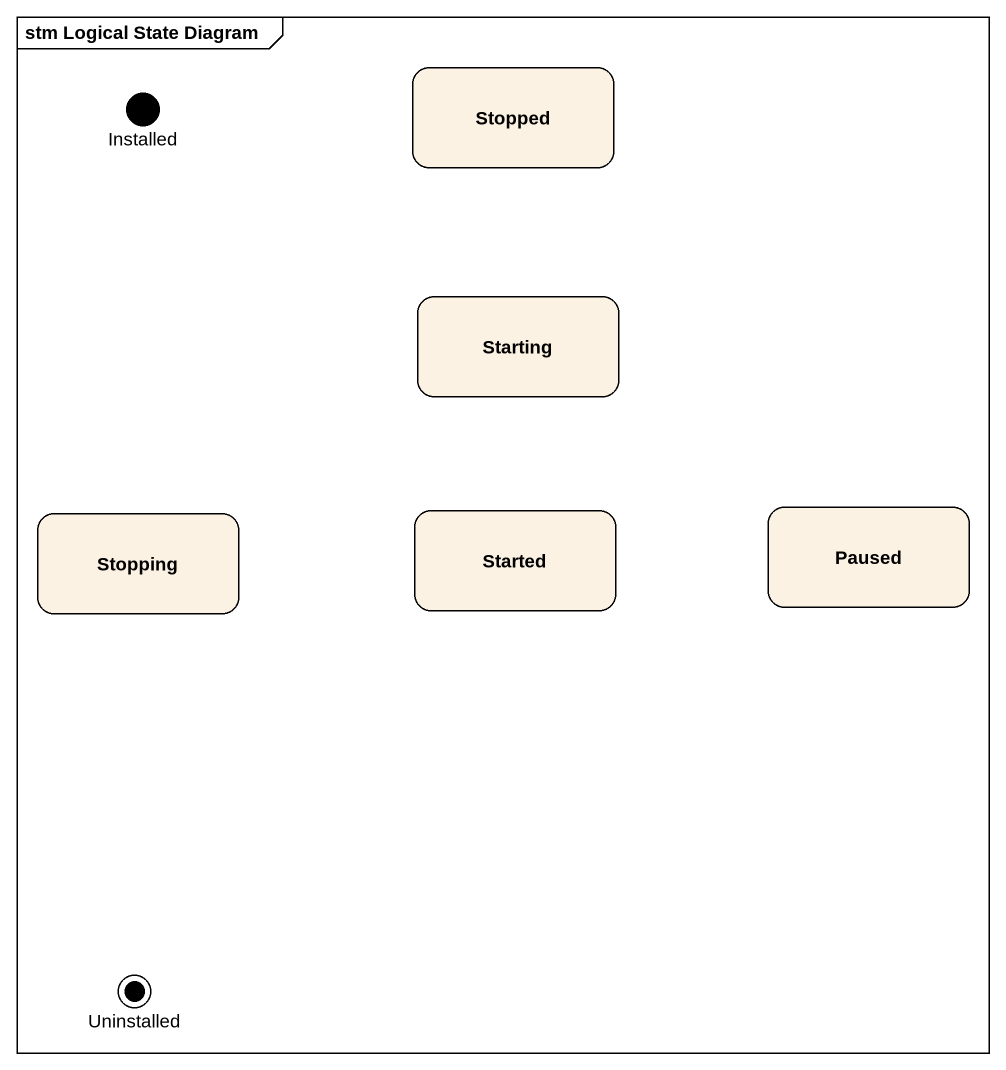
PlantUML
@startuml
mainframe stm Logical State Diagram
hide empty description
state Installed <<start>>
state Stopped
state Starting
state Paused
state Stopping
state Started
state Uninstalled <<end>>
@enduml
